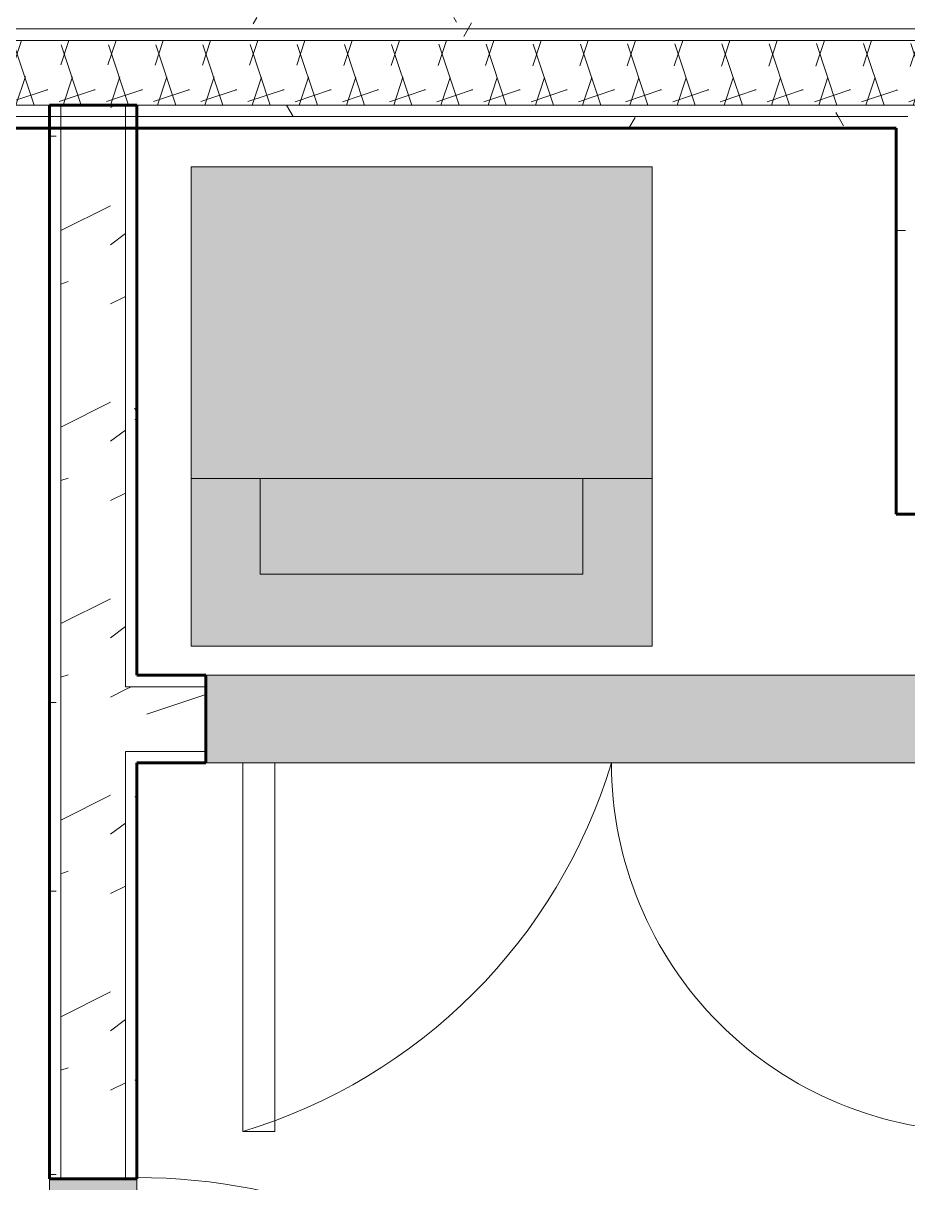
# Model space of a CAD drawing. Header units: inches. Extents: x -4061 to -1937, y 10959 to 12323.
# Drawn here: x -3139.5 to -3091.5, y 11586.1 to 11649 of the extents above; entities that cross this region are included whole.
import ezdxf

# ---------------------------------------------------------------- set-up
doc = ezdxf.new("R2010")
doc.units = ezdxf.units.IN
doc.header["$MEASUREMENT"] = 0
for name, color, linetype, lineweight in [('0-1', 7, 'Continuous', 5), ('0-2', 250, 'Continuous', 9), ('A-DOOR-1', 250, 'Continuous', 9), ('A-DOOR-2', 50, 'Continuous', 30), ('A-WALL', 113, 'Continuous', 18), ('A-WALL-1', 8, 'Continuous', 5), ('A-WALL-2', 10, 'Continuous', 60), ('A-WALL-3', 7, 'Continuous', 18), ('A-WALL-PATT-1', 250, 'Continuous', 9), ('A-WALL-PATT-2', 253, 'Continuous', 9), ('A-WALL-PATT-4', 111, 'Continuous', 9), ('I-WALL-2', 2, 'Continuous', 60), ('P-SANR-FIXT-1', 135, 'Continuous', 9), ('P-SANR-FIXT-2', 250, 'Continuous', 9)]:
    doc.layers.add(name, color=color, linetype=linetype, lineweight=lineweight)
pattern_1 = [(0, (0, 0), (20.48, 5.12), [0.845, -14.515, 0.845, -14.515, -81.92]), (0, (0, 0), (20.48, 5.12), [-30.72, 0.845, -29.875, 0.845, -14.515, -35.84]), (0, (0, 0), (20.48, 5.12), [-76.8, 0.845, -9.395, 0.845, -24.755]), (120, (7.68, 2.56), (-14.67405, 15.1762003), [0.845, -14.515, 0.845, -14.515, -81.92]), (120, (7.68, 2.56), (-14.67405, 15.1762003), [-30.72, 0.845, -29.875, 0.845, -14.515, -35.84]), (120, (7.68, 2.56), (-14.67405, 15.1762003), [-76.8, 0.845, -9.395, 0.845, -24.755]), (240, (10.24, 12.8), (-5.80595, -20.2962003), [0.845, -14.515, 0.845, -14.515, -81.92]), (240, (10.24, 12.8), (-5.80595, -20.2962003), [-30.72, 0.845, -29.875, 0.845, -14.515, -35.84]), (240, (10.24, 12.8), (-5.80595, -20.2962003), [-76.8, 0.845, -9.395, 0.845, -24.755])]
pattern_2 = [(216.87, (4.265, 10.662), (31.9871619, 21.32545714), [5.331, -47.981]), (206.565, (10.662, 7.464), (-10.662476, -10.6620098), [11.921, -11.921]), (198.435, (10.662, 2.132), (-21.32449365, -10.6625869), [6.744, -26.974])]

# ---------------------------------------------------------------- blocks, each defined once
blk = doc.blocks.new('Single-Flush - 32_ x 84_-1372862-ENLARGED RCP - 3RD FLOOR PLAN - EAST')
at = {"layer": 'A-DOOR-1'}
blk.add_arc((16, 2.375), 32.067, 93.57587, 180, dxfattribs=at)
at = {"layer": 'A-DOOR-2'}
for p, q in [((14, 2.375), (14, 34.379)), ((16, 34.379), (14, 34.379)), ((16, 2.375), (16, 34.379)), ((16, 2.375), (14, 2.375))]:
    blk.add_line(p, q, dxfattribs=at)
blk = doc.blocks.new('Stacked Washer and Dryer - 26_x25_ - Private-1372850-ENLARGED RCP - 3RD FLOOR PLAN - EAST')
at = {"layer": 'P-SANR-FIXT-1'}
blk.add_hatch(color=256, dxfattribs=at).paths.add_polyline_path([(0, 12.5), (0, -12.5), (26, -12.5), (26, 12.5), (3.79, 12.5)], flags=0)
at = {"layer": 'P-SANR-FIXT-2'}
for p, q in [((26, 12.5), (0, 12.5)), ((0, -12.5), (0, 12.5)), ((16.906, -12.5), (16.906, 12.5)), ((26, 12.5), (26, -12.5)), ((22.094, 8.75), (16.906, 8.75)), ((22.094, -8.75), (22.094, 8.75)), ((16.906, -8.75), (22.094, -8.75)), ((0, -12.5), (26, -12.5))]:
    blk.add_line(p, q, dxfattribs=at)
blk = doc.blocks.new('Flush-Double-Door-Adj_swing-w_handle_2100 - 1_-8_ x 7_-0_-2080036-ENLARGED RCP - 3RD FLOOR PLAN - EAST')
at = {"layer": 'A-DOOR-1'}
for p, q in [((-20, 22.375), (-18.25, 22.375)), ((-20, 2.375), (-20, 22.375)), ((-18.25, 22.375), (-18.25, 2.375)), ((18.25, 22.375), (18.25, 2.375)), ((20, 22.375), (18.25, 22.375)), ((20, 2.375), (20, 22.375)), ((-18.25, 2.375), (-20, 2.375)), ((18.25, 2.375), (20, 2.375))]:
    blk.add_line(p, q, dxfattribs=at)
for centre, radius, start, end in [((-20, 2.375), 20, 360, 90), ((28.686, -6.311), 29.972, 106.84609, 163.15391)]:
    blk.add_arc(centre, radius, start, end, dxfattribs=at)
blk = doc.blocks.new('CTR - 1st Phase - Unit Layouts_rvt-1-ENLARGED RCP - 3RD FLOOR PLAN - EAST')
at = {"layer": 'A-WALL-1'}
for points in [[(-3093.979, 11608.9), (-3085.574, 11608.9), (-3085.574, 11613.65), (-3129.574, 11613.65), (-3129.574, 11608.9), (-3104.995, 11608.9)], [(-3133.938, 11554.339), (-3133.313, 11554.339), (-3133.313, 11586.339), (-3138.063, 11586.339), (-3138.063, 11554.339), (-3137.438, 11554.339)]]:
    blk.add_hatch(color=256, dxfattribs=at).paths.add_polyline_path(points, flags=0)
at = {"layer": 'A-WALL-PATT-1'}
h = blk.add_hatch(dxfattribs=at)
h.set_pattern_fill('FP_1', color=256, style=0, pattern_type=2)
h.set_pattern_definition(pattern_1)
h.paths.add_polyline_path([(-3137.438, 11481.439), (-3137.438, 11554.339), (-3138.063, 11554.339), (-3138.063, 11481.439)], flags=0)
h.paths.add_polyline_path([(-3137.438, 11586.339), (-3137.451, 11643.339), (-3138.063, 11643.339), (-3138.063, 11586.339)], flags=0)
h = blk.add_hatch(dxfattribs=at)
h.set_pattern_fill('FP_1', color=256, style=0, pattern_type=2)
h.set_pattern_definition(pattern_1)
h.paths.add_polyline_path([(-3133.313, 11485.564), (-3133.313, 11539.564), (-3133.938, 11539.564), (-3133.938, 11485.564)], flags=0)
h.paths.add_polyline_path([(-3133.938, 11543.064), (-3133.313, 11543.064), (-3133.313, 11554.339), (-3133.938, 11554.339), (-3133.938, 11543.421)], flags=0)
h.paths.add_polyline_path([(-3133.938, 11586.339), (-3133.313, 11586.339), (-3133.313, 11609.525), (-3133.938, 11609.525)], flags=0)
h.paths.add_polyline_path([(-3133.938, 11613.025), (-3133.313, 11613.025), (-3133.313, 11643.339), (-3133.938, 11643.339), (-3133.938, 11615.234)], flags=0)
at = {"layer": 'A-WALL-PATT-2'}
h = blk.add_hatch(dxfattribs=at)
h.set_pattern_fill('FP_2', color=256, style=0, pattern_type=2)
h.set_pattern_definition(pattern_2)
h.paths.add_polyline_path([(-3134.024, 11482.064), (-3133.938, 11482.064), (-3133.938, 11554.339), (-3137.438, 11554.339), (-3137.438, 11482.064), (-3134.027, 11482.064)], flags=0)
h.paths.add_polyline_path([(-3137.438, 11586.339), (-3133.938, 11586.339), (-3133.938, 11644.589), (-3137.438, 11644.589), (-3137.438, 11615.234)], flags=0)
h = blk.add_hatch(dxfattribs=at)
h.set_pattern_fill('FP_2', color=256, style=0, pattern_type=2)
h.set_pattern_definition(pattern_2)
h.paths.add_polyline_path([(-3078.399, 11609.525), (-3078.399, 11613.025), (-3085.574, 11613.025), (-3085.574, 11609.525), (-3081.899, 11609.525)], flags=0)
h.paths.add_polyline_path([(-3129.574, 11609.525), (-3129.574, 11613.025), (-3133.938, 11613.025), (-3133.938, 11609.525), (-3130.374, 11609.525)], flags=0)
at = {"layer": 'A-WALL-2'}
for p, q in [((-3138.063, 11586.339), (-3138.063, 11644.589)), ((-3138.063, 11644.589), (-3133.313, 11644.589)), ((-3133.313, 11644.589), (-3133.313, 11613.65)), ((-3133.313, 11613.65), (-3129.574, 11613.65)), ((-3129.574, 11613.65), (-3129.574, 11608.9)), ((-3133.313, 11608.9), (-3133.313, 11586.339)), ((-3129.574, 11608.9), (-3133.313, 11608.9)), ((-3133.313, 11586.339), (-3138.063, 11586.339))]:
    blk.add_line(p, q, dxfattribs=at)
at = {"layer": 'A-WALL-3'}
for p, q in [((-3137.438, 11644.589), (-3137.438, 11586.339)), ((-3133.938, 11644.589), (-3133.938, 11613.025)), ((-3085.574, 11613.65), (-3129.574, 11613.65)), ((-3133.938, 11613.025), (-3133.313, 11613.025)), ((-3133.313, 11613.025), (-3129.574, 11613.025)), ((-3133.938, 11609.525), (-3133.938, 11586.339)), ((-3133.938, 11609.525), (-3133.313, 11609.525)), ((-3133.313, 11609.525), (-3129.574, 11609.525)), ((-3129.574, 11608.9), (-3085.574, 11608.9)), ((-3138.063, 11586.339), (-3138.063, 11554.339)), ((-3133.313, 11554.339), (-3133.313, 11586.339))]:
    blk.add_line(p, q, dxfattribs=at)
at = {"layer": '0-2'}
for name, p, rotation in [('Stacked Washer and Dryer - 26_x25_ - Private-1372850-ENLARGED RCP - 3RD FLOOR PLAN - EAST', (-3117.874, 11641.234), 269.9999999999844), ('Flush-Double-Door-Adj_swing-w_handle_2100 - 1_-8_ x 7_-0_-2080036-ENLARGED RCP - 3RD FLOOR PLAN - EAST', (-3107.574, 11611.275), 180), ('Single-Flush - 32_ x 84_-1372862-ENLARGED RCP - 3RD FLOOR PLAN - EAST', (-3135.688, 11570.339), 269.9999999999873)]:
    blk.add_blockref(name, p, dxfattribs=dict(at, rotation=rotation))

msp = doc.modelspace()

# ---------------------------------------------------------------- hatches: boundary and pattern name
at = {"layer": 'A-WALL-PATT-4'}
h = msp.add_hatch(dxfattribs=at)
h.set_pattern_fill('FP_1', color=256, style=0, pattern_type=2)
h.set_pattern_definition(pattern_1)
h.paths.add_polyline_path([(-3087.393, 11648.714), (-3086.749, 11648.714), (-3086.768, 11649.339), (-3206.699, 11649.339), (-3206.699, 11648.714), (-3090.874, 11648.714)], flags=0)
h = msp.add_hatch(dxfattribs=at)
h.set_pattern_fill('FP_1', color=256, style=0, pattern_type=2)
h.set_pattern_definition(pattern_1)
h.paths.add_polyline_path([(-3166.312, 11648.089), (-3087.374, 11648.089), (-3087.393, 11648.714), (-3206.074, 11648.714), (-3206.074, 11648.089), (-3196.97, 11648.089)], flags=0)
h = msp.add_hatch(dxfattribs=at)
h.set_pattern_fill('FP_4', color=256, style=0, pattern_type=2)
h.set_pattern_definition([(161.57, (0.32, 0.32), (-2.560496185, -0.000537386), [0, -18.214, 2.022, 0]), (18.43, (-0.32, 0.32), (-2.560496185, 0.000537386), [0, -18.214, 2.022, 0]), (108.43, (0.32, 0.32), (1.27922091, -6.400876726), [6.07, -14.166]), (71.57, (-0.32, 0.32), (1.27922091, 6.400876726), [6.07, -14.166])])
h.paths.add_polyline_path([(-3105.374, 11644.589), (-3090.874, 11644.589), (-3090.874, 11648.089), (-3202.574, 11648.082), (-3202.574, 11644.589), (-3130.374, 11644.589)], flags=0)
h = msp.add_hatch(dxfattribs=at)
h.set_pattern_fill('FP_1', color=256, style=0, pattern_type=2)
h.set_pattern_definition(pattern_1)
h.paths.add_polyline_path([(-3201.324, 11643.964), (-3178.188, 11643.964), (-3178.188, 11644.589), (-3201.949, 11644.589), (-3201.949, 11643.964)], flags=0)
h.paths.add_polyline_path([(-3092.124, 11643.964), (-3091.499, 11643.964), (-3091.518, 11644.589), (-3133.938, 11644.589), (-3133.938, 11643.964), (-3104.995, 11643.964)], flags=0)
h.paths.add_polyline_path([(-3174.688, 11643.964), (-3137.438, 11643.964), (-3137.438, 11644.589), (-3174.688, 11644.589), (-3174.688, 11644.437)], flags=0)
h = msp.add_hatch(dxfattribs=at)
h.set_pattern_fill('FP_1', color=256, style=0, pattern_type=2)
h.set_pattern_definition(pattern_1)
h.paths.add_polyline_path([(-3166.312, 11643.339), (-3137.438, 11643.339), (-3137.438, 11643.964), (-3174.688, 11643.964), (-3174.688, 11643.339)], flags=0)
h.paths.add_polyline_path([(-3196.97, 11643.339), (-3178.188, 11643.339), (-3178.188, 11643.964), (-3201.324, 11643.964), (-3201.324, 11643.339)], flags=0)
h.paths.add_polyline_path([(-3092.124, 11643.339), (-3092.124, 11643.964), (-3133.938, 11643.964), (-3133.938, 11643.339), (-3104.995, 11643.339)], flags=0)
h = msp.add_hatch(dxfattribs=at)
h.set_pattern_fill('FP_1', color=256, style=0, pattern_type=2)
h.set_pattern_definition(pattern_1)
h.paths.add_polyline_path([(-3092.124, 11622.389), (-3091.499, 11622.389), (-3091.499, 11643.964), (-3092.124, 11643.964), (-3092.124, 11623.014)], flags=0)
h = msp.add_hatch(dxfattribs=at)
h.set_pattern_fill('FP_1', color=256, style=0, pattern_type=2)
h.set_pattern_definition(pattern_1)
h.paths.add_polyline_path([(-3087.374, 11622.389), (-3081.899, 11622.389), (-3081.899, 11623.014), (-3091.499, 11623.014), (-3091.48, 11622.389), (-3090.835, 11622.389)], flags=0)
h.paths.add_polyline_path([(-3078.399, 11622.389), (-3065.924, 11622.389), (-3065.924, 11623.014), (-3078.399, 11623.014), (-3078.399, 11622.775)], flags=0)
h.paths.add_polyline_path([(-3023.674, 11622.389), (-3019.549, 11622.389), (-3019.549, 11623.014), (-3025.924, 11623.014), (-3025.924, 11622.389), (-3024.567, 11622.389)], flags=0)

# ---------------------------------------------------------------- linework, layer by layer
at = {"layer": 'A-WALL'}
for p, q in [((-3206.699, 11648.714), (-3086.749, 11648.714)), ((-3206.074, 11648.089), (-3087.374, 11648.089)), ((-3202.574, 11644.589), (-3090.874, 11644.589)), ((-3201.949, 11643.964), (-3091.499, 11643.964))]:
    msp.add_line(p, q, dxfattribs=at)
at = {"layer": 'I-WALL-2'}
for p, q in [((-3092.124, 11643.339), (-3201.324, 11643.339)), ((-3092.124, 11622.389), (-3092.124, 11643.339)), ((-3065.924, 11622.389), (-3092.124, 11622.389))]:
    msp.add_line(p, q, dxfattribs=at)

# ---------------------------------------------------------------- block references
at = {"layer": '0-1'}
msp.add_blockref('CTR - 1st Phase - Unit Layouts_rvt-1-ENLARGED RCP - 3RD FLOOR PLAN - EAST', (0, 0), dxfattribs=at)

doc.saveas('drawing.dxf')
